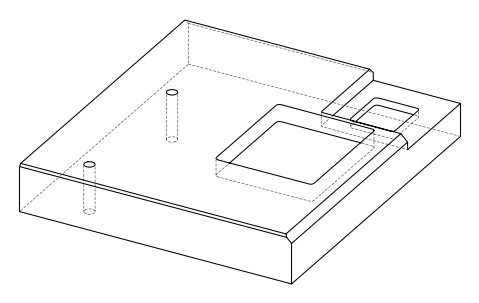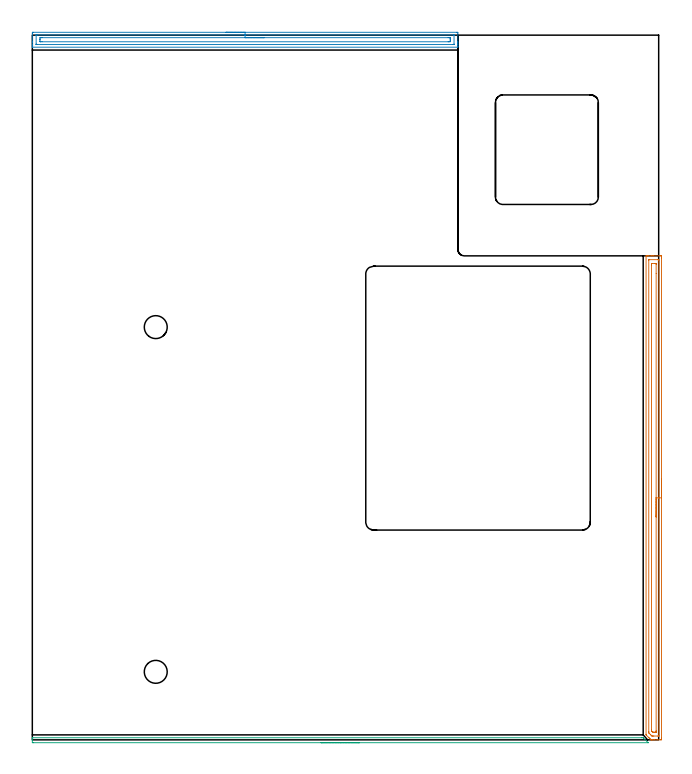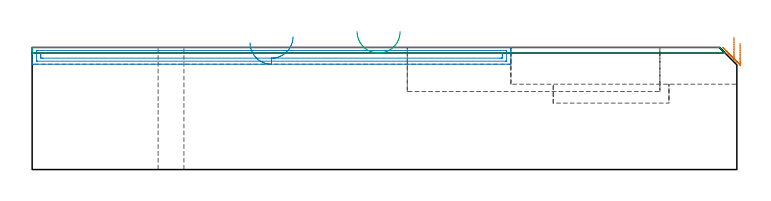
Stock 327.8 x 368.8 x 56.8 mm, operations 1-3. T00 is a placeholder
(PLAN: 10 operations, 5 tool changes, 162.9 min)
(1 AREA_MILL | FG_CHAMFER_SURFACE | UGT0205_001 | 6.29 min | 8467 mm3)
(2 AREA_MILL_1 | FG_CHAMFER_SURFACE_1 | UGT0205_001 | 5.56 min | 6924 mm3)
(3 AREA_MILL_2 | FG_CHAMFER_SURFACE_2 | UGT0205_001 | 2.73 min | 1082 mm3)
(4 MILL_CORNER_NOTCH_RECTANGULAR | CORNER_NOTCH_RECTANGULAR | UGT0201_014 | Follow Part, ap 1.5, ae 75% | 77.89 min | 207245 mm3)
(5 MILL_RECTANGULAR_POCKET | POCKET_RECTANGULAR_STRAIGHT | NXT0201_009 | Follow Part, ap 2, ae 75% | 59.99 min | 332387 mm3)
(6 MILL_RECTANGULAR_POCKET_1 | POCKET_RECTANGULAR_STRAIGHT_1 | UGT0201_014 | Follow Part, ap 1.5, ae 75% | 9.9 min | 27020 mm3)
(7 SPOT_DRILL | STEP1HOLE | NXT0321_9005460120000 | 0.03 min | 7 mm3)
(8 SPOT_DRILL_1 | STEP1HOLE_1 | NXT0321_9005460120000 | 0.03 min | 15 mm3)
(9 DRILL_THROUGH_HOLE_INTO_CENTER | STEP1HOLE | UGT0301_515 | 0.26 min | 6389 mm3)
(10 DRILL_THROUGH_HOLE_INTO_CENTER_1 | STEP1HOLE_1 | UGT0301_515 | 0.26 min | 6408 mm3)
(TOOL UGT0205_001 | Chamfer Mill 20 x 3 x 45 deg. | D20 FL50 Z2)
(TOOL UGT0201_014 | End mill 6 mm | D6 FL24 Z4)
(TOOL NXT0201_009 | ENDMILL 8mm [2P460-0800-NA 1630] | D8 FL26 Z6)
(TOOL NXT0321_9005460120000 | NC Spot Drill, 142deg, 12mm, Carbide, Uncoated | D12 PA142 FL30 Z2)
(TOOL UGT0301_515 | Carbide Drill 12.0 mm | D12 PA118 FL101 Z2)
(OP 1 AREA_MILL)
G17 G21 G94 G90
T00 M6
G54
G17 G0 G90 X329.3 Y136.65 S1061 M3
G43 Z66.8 H0
Z58.7
G94 G1 Y136.612 Z57.828 F250.
Y136.498 Z56.964
Y136.309 Z56.112
Y136.047 Z55.28
Y135.713 Z54.474
Y135.31 Z53.7
Y134.842 Z52.964
Y134.31 Z52.272
Y133.721 Z51.629
Y133.078 Z51.04
Y132.386 Z50.509
Y131.65 Z50.04
Y130.876 Z49.637
Y130.07 Z49.303
Y129.238 Z49.041
Y128.386 Z48.852
Y127.522 Z48.738
Y126.65 Z48.7
Y1.005
X329.299 Y0.624 Z48.701
X329.294 Y0.117 Z48.703
X329.291 Y0.009 Z48.705
X328.792 Y0. Z49.204
X327.021 Z50.974
X325.601 Z52.395
X325.25 Z52.745
X324.547 Z53.453
X324.228 Z53.772
X323.964 Z54.029
X323.83 Z54.159
X323.797 Y0.01 Z54.192
X323.76 Y0.035 Z54.23
X323.746 Y0.05 Z54.245
X323.622 Y0.177 Z54.376
X323.479 Y0.319 Z54.517
X323.339 Y0.46 Z54.659
X323.175 Y0.624 Z54.823
X323.036 Y0.762 Z54.96
X322.9 Y0.898 Z55.097
X322.728 Y1.071 Z55.27
X321.387 Y2.412 Z56.611
X321.244 Y2.56 Z56.753
X321.204 Y2.605 Z56.79
X321.2 Y2.859 Z56.8
Y253.123
X321.203 Y253.29 Z56.788
X321.225 Y253.293 Z56.766
X321.603 Y253.3 Z56.396
X321.89 Z56.109
X322.593 Z55.402
X323.83 Z54.166
X324.364 Z53.63
X324.983 Z53.012
X328.525 Z49.472
X328.792 Y253.297 Z49.205
X329.292 Y253.291 Z48.706
X329.295 Y253.183 Z48.703
X329.299 Y252.676 Z48.701
X329.3 Y252.163 Z48.7
Y126.65
X327.886 Z50.114
X327.885 Y2.194 Z50.115
X327.884 Y2.085 Z50.116
X327.882 Y2.031 Z50.118
X327.88 Y2.012 Z50.12
X327.837 Y2.01 Z50.163
X327.428 Y2.001 Z50.572
X325.25 Y2. Z52.75
X324.77 Y2.002 Z53.23
X324.364 Y2.01 Z53.636
X324.236 Y2.026 Z53.764
X324.105 Y2.152 Z53.895
X323.839 Y2.412 Z54.161
X323.479 Y2.771 Z54.521
X322.945 Y3.306 Z55.055
X322.765 Y3.49 Z55.235
X322.625 Y3.637 Z55.375
X322.621 Y3.743 Z55.379
X322.614 Y4.178 Z55.386
Y4.199
X322.615 Y251.106 Z55.385
X322.616 Y251.215 Z55.384
X322.618 Y251.269 Z55.382
X322.62 Y251.288 Z55.38
X322.663 Y251.29 Z55.337
X323.072 Y251.299 Z54.928
X327.499 Z50.501
X327.754 Y251.294 Z50.246
X327.867 Y251.29 Z50.133
X327.885 Y250.91 Z50.115
Y250.888
X327.886 Y126.65 Z50.114
X326.472 Z51.528
X326.471 Y4.754 Z51.529
X326.469 Y4.199 Z51.531
X326.466 Y4.031 Z51.534
X326.465 Y4.016 Z51.535
X326.45 Y4.01 Z51.55
X326.399 Y4.005 Z51.601
X326.332 Y4.001 Z51.668
X326.135 Y4. Z51.865
X325.447 Z52.553
X325.25 Y4.003 Z52.75
X325.052 Y4.008 Z52.948
X324.691 Y4.02 Z53.309
X324.502 Y4.199 Z53.498
X324.364 Y4.336 Z53.636
X324.177 Y4.525 Z53.823
X324.085 Y4.623 Z53.915
X324.041 Y4.67 Z53.959
X324.036 Y4.755 Z53.964
X324.032 Y5.093 Z53.968
X324.029 Y5.432 Z53.971
Y248.546
X324.031 Y249.101 Z53.969
X324.034 Y249.269 Z53.966
X324.035 Y249.284 Z53.965
X324.05 Y249.29 Z53.95
X324.101 Y249.295 Z53.899
X324.168 Y249.299 Z53.832
X325.938 Y249.3 Z52.062
X326.135 Y249.298 Z51.865
X326.333 Y249.294 Z51.667
X326.458 Y249.29 Z51.542
X326.464 Y249.213 Z51.536
X326.467 Y249.101 Z51.533
X326.47 Y248.762 Z51.53
X326.472 Y244.079 Z51.528
Y126.65
Y125.778 Z51.567
Y124.914 Z51.68
Y124.062 Z51.869
Y123.23 Z52.132
Y122.424 Z52.465
Y121.65 Z52.868
Y120.914 Z53.337
Y120.222 Z53.868
Y119.579 Z54.457
Y118.99 Z55.101
Y118.458 Z55.793
Y117.99 Z56.529
Y117.587 Z57.302
Y117.253 Z58.108
Y116.991 Z58.94
Y116.802 Z59.792
Y116.688 Z60.657
Y116.65 Z61.529
G0 Z66.8
M5
M2
(OP 2 AREA_MILL_1)
G17 G21 G94 G90
T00 M6
G54
G17 G0 G90 X101.35 Y370.3 S1061 M3
G43 Z66.8 H0
Z59.
G94 G1 X101.388 Z58.129 F250.
X101.502 Z57.264
X101.691 Z56.412
X101.953 Z55.58
X102.287 Z54.774
X102.69 Z54.
X103.158 Z53.264
X103.69 Z52.572
X104.279 Z51.929
X104.922 Z51.34
X105.614 Z50.809
X106.35 Z50.34
X107.124 Z49.937
X107.93 Z49.603
X108.762 Z49.341
X109.613 Z49.152
X110.478 Z49.038
X111.35 Z49.
X222.086 Y370.299 Z49.001
X222.481 Y370.296 Z49.002
X222.69 Y370.292 Z49.005
X222.7 Y369.909 Z49.388
Y365.523 Z53.771
Y364.974 Z54.323
Y364.646 Z54.65
Y364.097 Z55.199
Y363.768 Z55.526
Y363.112 Z56.187
Y362.793 Z56.507
X222.698 Y362.644 Z56.648
X222.69 Y362.502 Z56.788
X222.533 Y362.5 Z56.8
X0.167
X0.01 Y362.502 Z56.788
X0.002 Y362.644 Z56.648
X0. Y362.793 Z56.507
Y363.112 Z56.187
Y363.768 Z55.526
Y364.974 Z54.323
Y365.523 Z53.771
Y369.634 Z49.663
X0.003 Y369.909 Z49.388
X0.01 Y370.292 Z49.005
X0.219 Y370.297 Z49.002
X0.614 Y370.3 Z49.
X111.35
Y368.886 Z50.414
X220.3 Y368.885 Z50.415
X220.45 Y368.884 Z50.416
X220.652 Y368.879 Z50.421
X220.691 Y368.875 Z50.425
X220.695 Y368.847 Z50.453
X220.698 Y368.817 Z50.483
X220.7 Y368.639 Z50.661
X220.699 Y364.122 Z55.178
X220.697 Y364.018 Z55.282
X220.691 Y363.949 Z55.351
X220.687 Y363.921 Z55.379
X220.671 Y363.919 Z55.381
X220.3 Y363.915 Z55.385
X220.152 Y363.914 Z55.386
X2.4 Y363.915 Z55.385
X2.25 Y363.916 Z55.384
X2.048 Y363.921 Z55.379
X2.009 Y363.925 Z55.375
X2.005 Y363.953 Z55.347
X2.002 Y363.983 Z55.317
X2. Y364.161 Z55.139
X2.001 Y368.678 Z50.622
X2.003 Y368.782 Z50.518
X2.008 Y368.852 Z50.448
X2.013 Y368.879 Z50.421
X2.029 Y368.881 Z50.419
X2.4 Y368.885 Z50.415
X2.548 Y368.886 Z50.414
X111.35
Y367.471 Z51.829
X217.621
X218.32 Y367.468 Z51.832
X218.514 Y367.464 Z51.836
X218.69 Y367.453 Z51.847
X218.695 Y367.277 Z52.023
X218.699 Y367.096 Z52.204
X218.7 Y366.4 Z52.9
Y366.218 Z53.082
X218.695 Y365.523 Z53.777
X218.693 Y365.347 Z53.953
X218.514 Y365.335 Z53.965
X217.818 Y365.33 Z53.97
X217.621 Y365.329 Z53.971
X5.079
X4.38 Y365.332 Z53.968
X4.186 Y365.335 Z53.965
X4.01 Y365.347 Z53.953
X4.005 Y365.523 Z53.777
X4.001 Y365.704 Z53.596
X4. Y366.4 Z52.9
Y366.582 Z52.718
X4.005 Y367.277 Z52.023
X4.007 Y367.453 Z51.847
X4.186 Y367.464 Z51.836
X4.882 Y367.47 Z51.83
X5.079 Y367.471 Z51.829
X111.35
X112.222 Z51.867
X113.086 Z51.98
X113.938 Z52.169
X114.77 Z52.432
X115.576 Z52.765
X116.35 Z53.168
X117.086 Z53.637
X117.778 Z54.168
X118.421 Z54.757
X119.01 Z55.401
X119.541 Z56.093
X120.01 Z56.829
X120.413 Z57.602
X120.747 Z58.408
X121.009 Z59.24
X121.198 Z60.092
X121.312 Z60.957
X121.35 Z61.829
G0 Z66.8
M5
M2
(OP 3 AREA_MILL_2)
G17 G21 G94 G90
T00 M6
G54
G17 G0 G90 X171.15 Y-1.5 S1061 M3
G43 Z66.8 H0
Z64.2
G94 G1 X171.112 Z63.328 F250.
X170.998 Z62.463
X170.809 Z61.612
X170.547 Z60.78
X170.213 Z59.974
X169.81 Z59.2
X169.342 Z58.464
X168.81 Z57.772
X168.221 Z57.129
X167.578 Z56.539
X166.886 Z56.008
X166.15 Z55.54
X165.376 Z55.137
X164.57 Z54.803
X163.738 Z54.541
X162.886 Z54.352
X162.022 Z54.238
X161.15 Z54.2
X0.631
X0.396 Y-1.498 Z54.202
X0.003 Y-1.491 Z54.205
X0.001 Y-1.439 Z54.258
X0. Y-0.2 Z55.495
Y0.755 Z56.455
X0.01 Y1.098 Z56.789
X0.184 Y1.1 Z56.8
X318.986
X319.706 Y1.097 Z56.789
X319.881 Y0.92 Z56.619
X319.969 Y0.831 Z56.53
X322.181 Y-1.38 Z54.319
X322.265 Y-1.469 Z54.229
X322.283 Y-1.494 Z54.204
X322.265 Y-1.5 Z54.2
X161.15
X160.278 Z54.238
X159.414 Z54.352
X158.562 Z54.541
X157.73 Z54.803
X156.924 Z55.137
X156.15 Z55.54
X155.414 Z56.008
X154.722 Z56.539
X154.079 Z57.129
X153.49 Z57.772
X152.958 Z58.464
X152.49 Z59.2
X152.087 Z59.974
X151.753 Z60.78
X151.491 Z61.612
X151.302 Z62.463
X151.188 Z63.328
X151.15 Z64.2
G0 Z66.8
M5
M2
